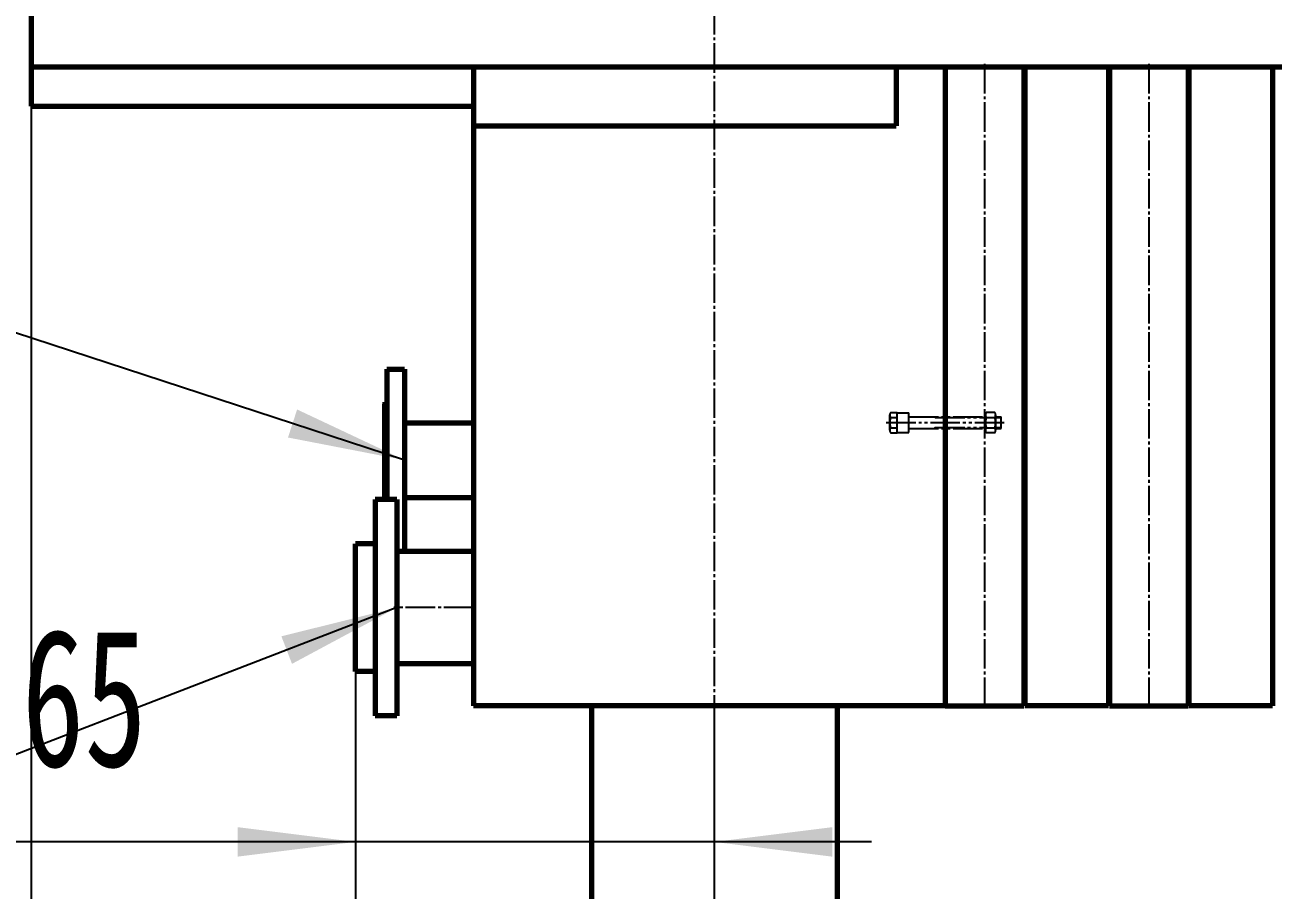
# Model space of a CAD drawing. Header units: millimetres. Extents: x -11880 to 11880, y -8400 to 8400.
# Drawn here: x -9274 to -8004, y 1539 to 2419 of the extents above; entities that cross this region are included whole.
import ezdxf

# ---------------------------------------------------------------- set-up
doc = ezdxf.new("R2010")
doc.units = ezdxf.units.MM
doc.linetypes.add('EB_DASHDOT', pattern=[39, 30, -3, 3, -3])
doc.linetypes.add('EB_DASHDOTDOT', pattern=[45, 30, -3, 3, -3, 3, -3])
for name, color, linetype, lineweight in [('CAXA0', 7, 'Continuous', 70), ('CAXA1', 1, 'EB_DASHDOT', 25), ('CAXA3', 7, 'Continuous', 25), ('CAXA4', 3, 'Continuous', 25)]:
    doc.layers.add(name, color=color, linetype=linetype, lineweight=lineweight)
doc.styles.add('标准', font='', dxfattribs={"width": 0.667})
doc.styles.get('标准').set_extended_font_data('FangSong_GB2312')
doc.dimstyles.new('标准', dxfattribs={"dimscale": 40, "dimtxt": 3.5, "dimasz": 3, "dimexe": 2, "dimexo": 0, "dimtad": 1, "dimdec": 1, "dimzin": 12, "dimdsep": 46, "dimtxsty": '标准', "dimcen": 0, "dimdle": 4, "dimaunit": 1, "dimazin": 2, "dimtfac": 1, "dimtdec": 3, "dimtmove": 0, "dimatfit": 3, "dimfxl": 1, "dimtolj": 1, "dimtzin": 0, "dimarcsym": 0})

# ---------------------------------------------------------------- blocks, each defined once
blk = doc.blocks.new('*D89')
at = {"layer": 'CAXA4', "linetype": 'Continuous', "lineweight": 25}
for points in [[(-8572.6, -1068.9), (-8452.6, -1083.9), (-8452.6, -1053.9)], [(1607.4, -1068.9), (1487.4, -1083.9), (1487.4, -1053.9)]]:
    blk.add_hatch(color=0, dxfattribs=at).paths.add_polyline_path(points, flags=0)
at = {"layer": 'CAXA4', "color": 0, "linetype": 'Continuous', "lineweight": 25}
for p, q in [((1607.4, 2073.6), (1607.4, -1148.9)), ((-8572.6, 696.7), (-8572.6, -1148.9)), ((-8572.6, -1068.9), (1607.4, -1068.9))]:
    blk.add_line(p, q, dxfattribs=at)
at = {"layer": 'CAXA4', "color": 0, "linetype": 'Continuous', "lineweight": 25, "insert": (-3670.5, -852.1), "char_height": 140, "attachment_point": 1, "style": '标准'}
blk.add_mtext('\\fFangSong_GB2312|b0|i0|p34;10180', dxfattribs=at)
blk = doc.blocks.new('*D160')
at = {"layer": 'CAXA4', "linetype": 'Continuous', "lineweight": 25}
blk.add_hatch(color=0, dxfattribs=at).paths.add_polyline_path([(-8887.6, 1976.7), (-8997, 2028.2), (-9006.3, 1999.7)], flags=0)
at = {"layer": 'CAXA4', "color": 0, "linetype": 'Continuous', "lineweight": 25}
for p, q in [((-9451.4, 2160.9), (-10022.1, 2160.9)), ((-8887.6, 1976.7), (-9451.4, 2160.9))]:
    blk.add_line(p, q, dxfattribs=at)
at = {"layer": 'CAXA4', "color": 0, "linetype": 'Continuous', "lineweight": 25, "insert": (-10015.1, 2377.7), "char_height": 140, "attachment_point": 1, "style": '标准'}
blk.add_mtext('\\fFangSong_GB2312|b0|i0|p34;压榨进孔', dxfattribs=at)
blk = doc.blocks.new('*D304')
at = {"layer": 'CAXA4', "linetype": 'Continuous', "lineweight": 25}
for points in [[(-9267.6, -1944.8), (-9147.6, -1959.8), (-9147.6, -1929.8)], [(3862.4, -1944.8), (3742.4, -1959.8), (3742.4, -1929.8)]]:
    blk.add_hatch(color=0, dxfattribs=at).paths.add_polyline_path(points, flags=0)
at = {"layer": 'CAXA4', "color": 0, "linetype": 'Continuous', "lineweight": 25}
for p, q in [((-9267.6, 2376.7), (-9267.6, -2024.8)), ((3862.4, 1536.7), (3862.4, -2024.8)), ((-9267.6, -1944.8), (3862.4, -1944.8))]:
    blk.add_line(p, q, dxfattribs=at)
at = {"layer": 'CAXA4', "color": 0, "linetype": 'Continuous', "lineweight": 25, "insert": (-2890.5, -1728), "char_height": 140, "attachment_point": 1, "style": '标准'}
blk.add_mtext('\\fFangSong_GB2312|b0|i0|p34;13130', dxfattribs=at)
blk = doc.blocks.new('*D345')
at = {"layer": 'CAXA4', "linetype": 'Continuous', "lineweight": 25}
for points in [[(-8937.6, 1588.4), (-9057.6, 1603.4), (-9057.6, 1573.4)], [(-8572.6, 1588.4), (-8452.6, 1603.4), (-8452.6, 1573.4)]]:
    blk.add_hatch(color=0, dxfattribs=at).paths.add_polyline_path(points, flags=0)
at = {"layer": 'CAXA4', "color": 0, "linetype": 'Continuous', "lineweight": 25}
for p, q in [((-8937.6, 1891.7), (-8937.6, 1508.4)), ((-8572.6, 1723.7), (-8572.6, 1508.4)), ((-8412.6, 1588.4), (-9347.6, 1588.4))]:
    blk.add_line(p, q, dxfattribs=at)
at = {"layer": 'CAXA4', "color": 0, "linetype": 'Continuous', "lineweight": 25, "insert": (-9340.6, 1805.2), "char_height": 140, "attachment_point": 1, "style": '标准'}
blk.add_mtext('\\fFangSong_GB2312|b0|i0|p34;365', dxfattribs=at)
blk = doc.blocks.new('*D346')
at = {"layer": 'CAXA4', "linetype": 'Continuous', "lineweight": 25}
blk.add_hatch(color=0, dxfattribs=at).paths.add_polyline_path([(-8895.6, 1826.7), (-9013, 1797.5), (-9002.2, 1769.5)], flags=0)
at = {"layer": 'CAXA4', "color": 0, "linetype": 'Continuous', "lineweight": 25}
blk.add_line((-8895.6, 1826.7), (-9802.7, 1476.7), dxfattribs=at)

msp = doc.modelspace()

# ---------------------------------------------------------------- linework, layer by layer
at = {"layer": 'CAXA0'}
for p, q in [((-9267.62, 3016.67), (-9267.62, 2336.67)), ((-9267.62, 2376.67), (-6100.72, 2376.67)), ((-8817.62, 2376.67), (-8817.62, 1726.67)), ((-8387.62, 2376.67), (-8387.62, 2316.67)), ((-8337.62, 2376.67), (-8337.62, 1726.67)), ((-8170.62, 2376.67), (-8170.62, 1726.67)), ((-9267.62, 2336.67), (-8817.62, 2336.67)), ((-8817.62, 2316.67), (-8387.62, 2316.67)), ((-8887.62, 2069.17), (-8887.62, 1884.17)), ((-8917.62, 1936.67), (-8917.62, 1716.67)), ((-8895.62, 1936.67), (-8917.62, 1936.67)), ((-8917.62, 1936.67), (-8917.62, 1716.67)), ((-8895.62, 1936.67), (-8917.62, 1936.67)), ((-8895.62, 1936.67), (-8895.62, 1716.67)), ((-8895.62, 1936.67), (-8895.62, 1716.67)), ((-8817.62, 1883.67), (-8895.62, 1883.67)), ((-8817.62, 1769.67), (-8895.62, 1769.67)), ((-8895.62, 1716.67), (-8917.62, 1716.67)), ((-8895.62, 1716.67), (-8917.62, 1716.67)), ((-8337.62, 1726.67), (-8817.62, 1726.67))]:
    msp.add_line(p, q, dxfattribs=at)
at = {"layer": 'CAXA0', "linetype": 'Continuous', "lineweight": 70}
for p, q in [((-8257.62, 2376.67), (-8257.62, 1726.67)), ((-8256.62, 2376.67), (-8256.62, 1726.67)), ((-8171.62, 2376.67), (-8171.62, 1726.67)), ((-8170.62, 2376.67), (-8170.62, 1726.67)), ((-8090.62, 2376.67), (-8090.62, 1726.67)), ((-8089.62, 2376.67), (-8089.62, 1726.67)), ((-8004.62, 2376.67), (-8004.62, 1726.67)), ((-8905.62, 2069.17), (-8887.62, 2069.17)), ((-8905.62, 2069.17), (-8905.62, 1936.67)), ((-8907.62, 2035.67), (-8905.62, 2035.67)), ((-8907.62, 2035.67), (-8907.62, 2033.66)), ((-8907.62, 1936.67), (-8907.62, 2033.66)), ((-8907.62, 2021.17), (-8907.62, 1958.67)), ((-8887.62, 2014.54), (-8817.62, 2014.54)), ((-8907.62, 1958.67), (-8907.62, 1936.67)), ((-8887.62, 1938.54), (-8817.62, 1938.54)), ((-8887.62, 1938.54), (-8817.62, 1938.54)), ((-8937.62, 1761.67), (-8937.62, 1891.67)), ((-8917.62, 1891.67), (-8937.62, 1891.67)), ((-8895.62, 1884.17), (-8887.62, 1884.17)), ((-8895.62, 1884.17), (-8887.62, 1884.17)), ((-8895.62, 1884.17), (-8887.62, 1884.17)), ((-8895.62, 1884.17), (-8887.62, 1884.17)), ((-8917.62, 1761.67), (-8937.62, 1761.67)), ((-8697.62, 1726.67), (-8697.62, 996.67)), ((-8447.62, 1726.67), (-8447.62, 996.67)), ((-8447.62, 1726.67), (-8447.62, 996.67)), ((-8337.62, 1726.67), (-8257.62, 1726.67)), ((-8171.62, 1726.67), (-8256.62, 1726.67)), ((-8170.62, 1726.67), (-8090.62, 1726.67)), ((-8004.62, 1726.67), (-8089.62, 1726.67))]:
    msp.add_line(p, q, dxfattribs=at)
at = {"layer": 'CAXA0', "linetype": 'EB_DASHDOTDOT', "lineweight": 25}
for p, q in [((-8394.06, 2007.01), (-8394.06, 2022.6)), ((-8393.29, 2025.2), (-8386.56, 2025.2)), ((-8393.29, 2020), (-8386.56, 2020)), ((-8386.56, 2004.42), (-8386.56, 2025.2)), ((-8386.56, 2004.81), (-8386.56, 2024.81)), ((-8386.56, 2004.81), (-8386.56, 2024.81)), ((-8386.56, 2024.81), (-8374.56, 2024.81)), ((-8386.56, 2008.81), (-8386.56, 2020.81)), ((-8374.56, 2004.81), (-8374.56, 2024.81)), ((-8374.56, 2020.81), (-8296.36, 2020.81)), ((-8296.71, 2007.01), (-8296.71, 2022.6)), ((-8287.07, 2025.2), (-8295.94, 2025.2)), ((-8295.94, 2020), (-8287.07, 2020)), ((-8286.31, 2007.01), (-8286.31, 2022.6)), ((-8286.31, 2020.81), (-8280.62, 2020.81)), ((-8280.62, 2008.81), (-8280.62, 2020.81)), ((-8393.29, 2009.61), (-8386.56, 2009.61)), ((-8374.56, 2008.81), (-8296.36, 2008.81)), ((-8295.94, 2009.61), (-8287.07, 2009.61)), ((-8286.31, 2008.81), (-8280.62, 2008.81)), ((-8393.29, 2004.42), (-8386.56, 2004.42)), ((-8386.56, 2004.81), (-8374.56, 2004.81)), ((-8287.07, 2004.42), (-8295.94, 2004.42))]:
    msp.add_line(p, q, dxfattribs=at)
for centre, radius, start, end in [((-8389.27, 2022.6), 4.79, 147.13277, 212.86723), ((-8376.06, 2014.81), 18, 163.22135, 196.77865), ((-8291.92, 2022.6), 4.79, 147.13277, 212.86723), ((-8278.71, 2014.81), 18, 163.22135, 196.77865), ((-8291.09, 2022.6), 4.79, 327.13277, 32.86723), ((-8304.31, 2014.81), 18, 343.22135, 16.77865), ((-8389.27, 2007.01), 4.79, 147.13277, 212.86723), ((-8291.92, 2007.01), 4.79, 147.13277, 212.86723), ((-8291.09, 2007.01), 4.79, 327.13277, 32.86723)]:
    msp.add_arc(centre, radius, start, end, dxfattribs=at)
at = {"layer": 'CAXA1', "linetype": 'EB_DASHDOT', "lineweight": 25}
for p, q in [((-8572.62, 3726.67), (-8572.62, 1723.67)), ((-8297.62, 2379.67), (-8297.62, 1723.67)), ((-8130.62, 2379.67), (-8130.62, 1723.67)), ((-8817.62, 1826.67), (-8898.62, 1826.67)), ((-8572.62, 1729.67), (-8572.62, 696.67))]:
    msp.add_line(p, q, dxfattribs=at)
at = {"layer": 'CAXA1', "linetype": 'EB_DASHDOTDOT', "lineweight": 25}
msp.add_line((-8397.61, 2014.81), (-8277.62, 2014.81), dxfattribs=at)
at = {"layer": 'CAXA3', "color": 7, "linetype": 'EB_DASHDOTDOT', "lineweight": 25}
for p, q in [((-8347.82, 2019.91), (-8349.05, 2020.81)), ((-8347.82, 2019.91), (-8296.71, 2019.91)), ((-8286.31, 2019.91), (-8280.62, 2019.91)), ((-8347.82, 2009.71), (-8349.05, 2008.81)), ((-8347.82, 2009.71), (-8296.71, 2009.71)), ((-8286.31, 2009.71), (-8280.62, 2009.71))]:
    msp.add_line(p, q, dxfattribs=at)

# ---------------------------------------------------------------- block references
at = {"layer": 'CAXA4', "linetype": 'Continuous', "lineweight": 70}
for name in ['*D160', '*D346']:
    msp.add_blockref(name, (0, 0), dxfattribs=at)

# ---------------------------------------------------------------- dimensions: what is measured, and where the dimension line sits
for base, p1, p2, text, picture, middle in [((-2702.59, -1944.84), (-9267.62, 2376.67), (3862.43, 1536.67), '\\fFangSong_GB2312;13130', '*D304', (-2702.59, -1823.94)), ((-3482.62, -1068.89), (-8572.62, 696.67), (1607.38, 2073.63), '\\fFangSong_GB2312;10180', '*D89', (-3482.62, -947.99)), ((-9230.66, 1588.43), (-8572.62, 1723.67), (-8937.62, 1891.67), '\\fFangSong_GB2312;365', '*D345', (-9230.66, 1709.33))]:
    dim = msp.add_linear_dim(base=base, p1=p1, p2=p2, text=text, dimstyle='标准', dxfattribs=at)
    dim.commit()
    dim.dimension.update_dxf_attribs({"geometry": picture, "text_midpoint": middle})

doc.saveas('drawing.dxf')
